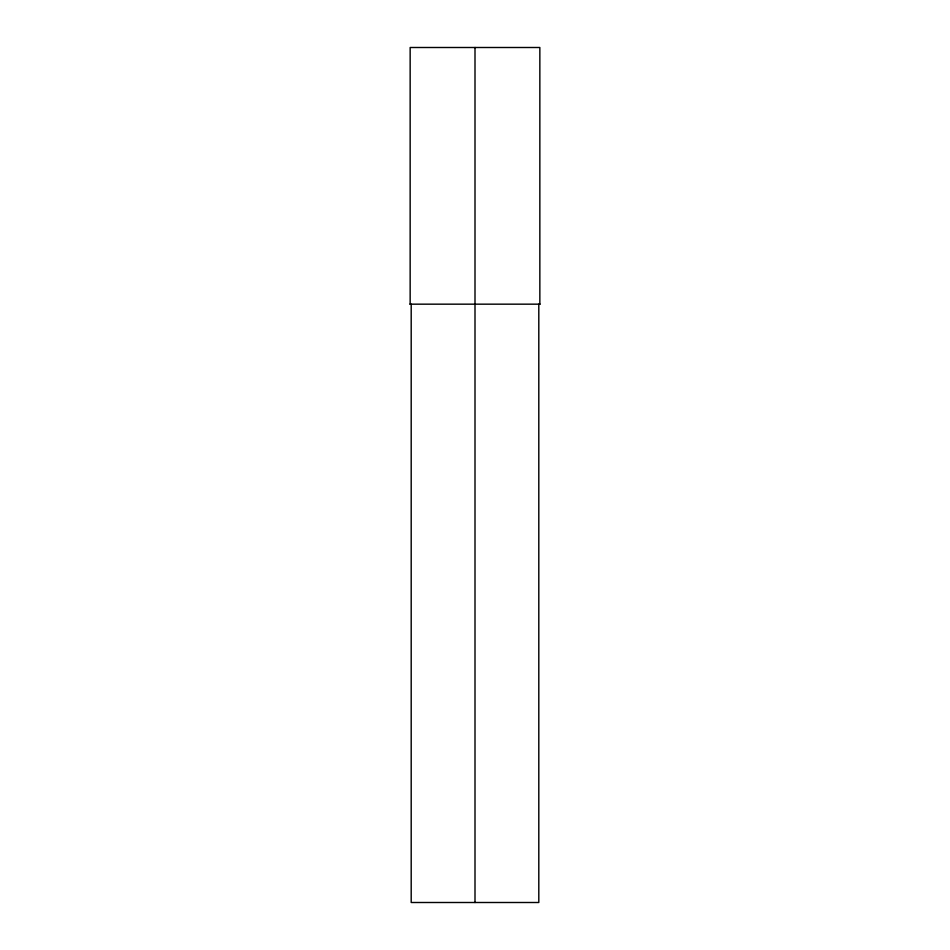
<?xml version="1.0" encoding="UTF-8"?>
<svg xmlns="http://www.w3.org/2000/svg" width="950" height="950" viewBox="0 0 950 950"><rect width="100%" height="100%" fill="white"/><g stroke="black" fill="none" stroke-linecap="round" stroke-linejoin="round"><path stroke-width="1.43" d="M409.949 304.166L540.051 304.166M539.849 304.166L539.849 47.5L410.151 47.5L410.151 304.166M538.804 304.166L538.804 902.5L411.196 902.5L411.196 304.166M475 47.5L475 902.5"/></g></svg>
